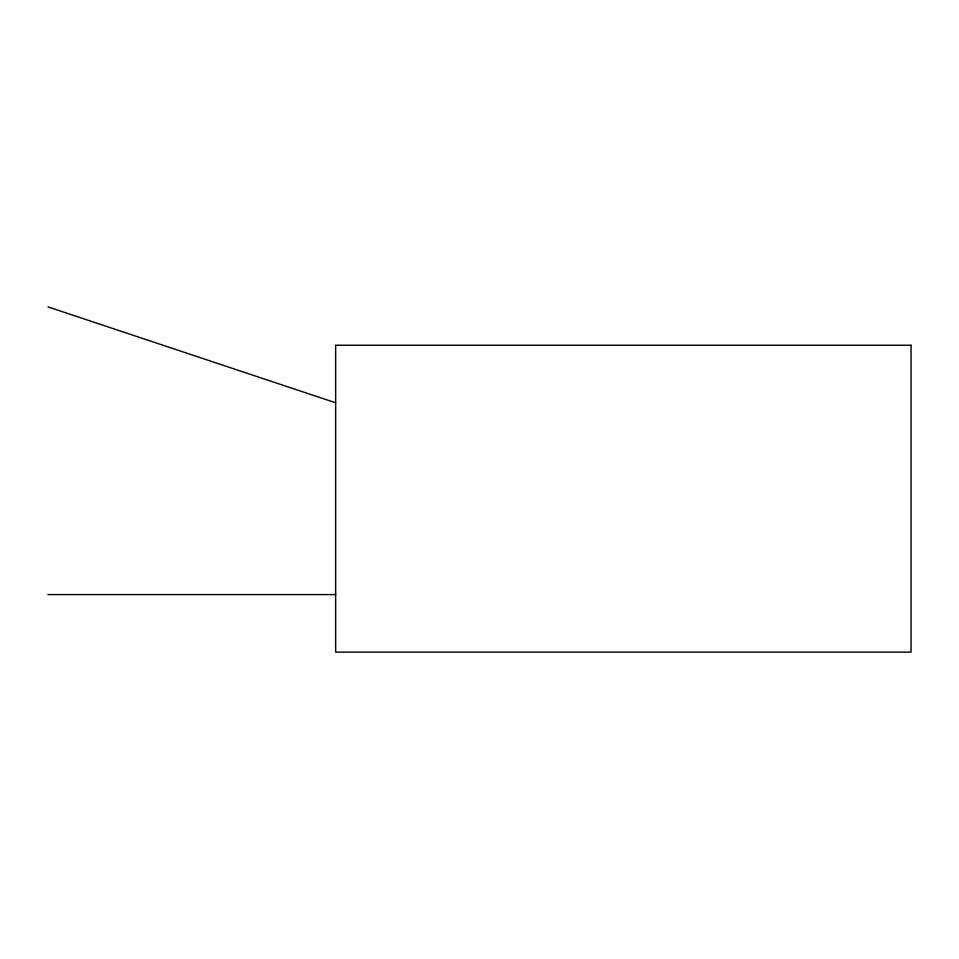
<?xml version="1.0" encoding="UTF-8"?>
<svg xmlns="http://www.w3.org/2000/svg" width="959" height="959" viewBox="0 0 959 959"><rect width="100%" height="100%" fill="white"/><g stroke="black" fill="none" stroke-linecap="round" stroke-linejoin="round"><path stroke-width="1.44" d="M47.95 594.58L335.65 594.58M47.95 306.88L335.65 402.78M911.05 345.24L335.65 345.24L335.65 652.12L911.05 652.12L911.05 345.24"/></g></svg>
